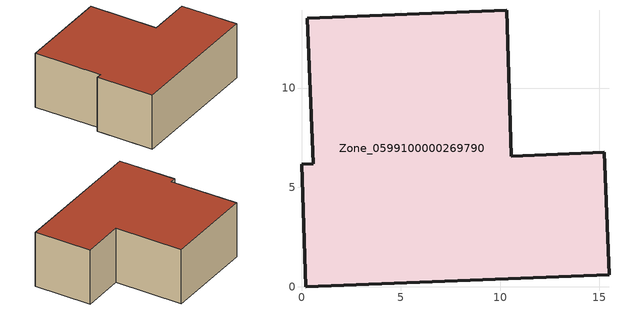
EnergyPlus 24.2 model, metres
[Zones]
Zone_0599100000269790
 floor ground (C_G): 15.48,0.61 0.22,0 0,6.15 0.59,6.18 0.29,13.51 10.33,13.91 10.57,6.57 15.23,6.77 z0
 wall outside (C_F): 0.22,0 15.48,0.61 15.23,6.77 10.57,6.57 10.33,13.91 0.29,13.51 0.59,6.18 0,6.15 0.22,0 z0:6
 roof outside (C_R): 10.57,6.57 10.33,13.91 0.29,13.51 0.59,6.18 0,6.15 0.22,0 15.48,0.61 15.23,6.77 z6
[BUILDING]
Pand.0599100000269790: North Axis=0; Terrain=City; Loads Convergence Tolerance Value=0.04; Temperature Convergence Tolerance Value=0.4; Solar Distribution=FullExterior; Maximum Number of Warmup Days=25; Minimum Number of Warmup Days=1
[Site:Location]
Rotterdam.The.Hague.AP_ZH_NLD Design_Conditions: Latitude=51.96; Longitude=4.45; Time Zone=1; Elevation=-4.5
[SITE:GROUNDTEMPERATURE:BUILDINGSURFACE]
18, 18, 18, 18, 18, 18, 18, 18, 18, 18, 18, 18
[MATERIAL] Thermal Absorptance=0.9; Solar Absorptance=0.7; Visible Absorptance=0.7
Name | Roughness | Thickness | Conductivity | Density | Specific Heat
G.D.1965 | MediumSmooth | 0.15 | 1 | 540 | 1210
F.D.1965 | Rough | 0.3 | 0.857143 | 1920 | 840
R.D.1965 | MediumRough | 0.2 | 0.08 | 1500 | 1000
[CONSTRUCTION]
C_G: G.D.1965
C_F: F.D.1965
C_R: R.D.1965
[ZONE]
Zone_0599100000269790: Type=1; Multiplier=1; Ceiling Height=Autocalculate; Volume=Autocalculate; Floor Area=autocalculate; Part of Total Floor Area=Yes
[ZONEINFILTRATION:DESIGNFLOWRATE]
Infil_Zone_0599100000269790: Zone or ZoneList or Space or SpaceList=Zone_0599100000269790; Schedule=AlwaysOn; Design Flow Rate Calculation Method=Flow/Area; Flow Rate per Floor Area=0.0042; Constant Term Coefficient=1; Temperature Term Coefficient=0; Velocity Term Coefficient=0; Velocity Squared Term Coefficient=0
[HVACTEMPLATE:ZONE:IDEALLOADSAIRSYSTEM]
Zone_0599100000269790: Maximum Heating Supply Air Temperature=50; Minimum Cooling Supply Air Temperature=13; Maximum Heating Supply Air Humidity Ratio=0.0156; Minimum Cooling Supply Air Humidity Ratio=0.0077; Heating Limit=NoLimit; Cooling Limit=NoLimit; Dehumidification Control Type=ConstantSensibleHeatRatio; Cooling Sensible Heat Ratio=0.7; Dehumidification Setpoint=60; Humidification Control Type=None; Humidification Setpoint=30; Outdoor Air Method=None; Outdoor Air Flow Rate per Person=0.00944; Outdoor Air Flow Rate per Zone Floor Area=0; Outdoor Air Flow Rate per Zone=0; Demand Controlled Ventilation Type=None; Outdoor Air Economizer Type=NoEconomizer; Heat Recovery Type=None; Sensible Heat Recovery Effectiveness=0.7; Latent Heat Recovery Effectiveness=0.65
[ZONECONTROL:THERMOSTAT]
ThermostatControl_Zone_0599100000269790: Zone or ZoneList=Zone_0599100000269790; Control Type Schedule=DualSetpointControlType; Control 1=Thermostat_Zone_0599100000269790; Temperature Difference Between Cutout And Setpoint=0
[THERMOSTATSETPOINT:DUALSETPOINT]
Thermostat_Zone_0599100000269790: Heating Setpoint Temperature Schedule=HeatingSetpoint_Zone_0599100000269790; Cooling Setpoint Temperature Schedule=CoolingSetpoint_Zone_0599100000269790
[SCHEDULE:COMPACT]
HeatingSetpoint_Zone_0599100000269790: Through: 12/31, For: AllDays, Until: 24:00, 21
CoolingSetpoint_Zone_0599100000269790: Through: 12/31, For: AllDays, Until: 24:00, 24
DualSetpointControlType: Through: 12/31, For: AllDays, Until: 24:00, 4
AlwaysOn: Through: 12/31, For: AllDays, Until: 24:00, 1
